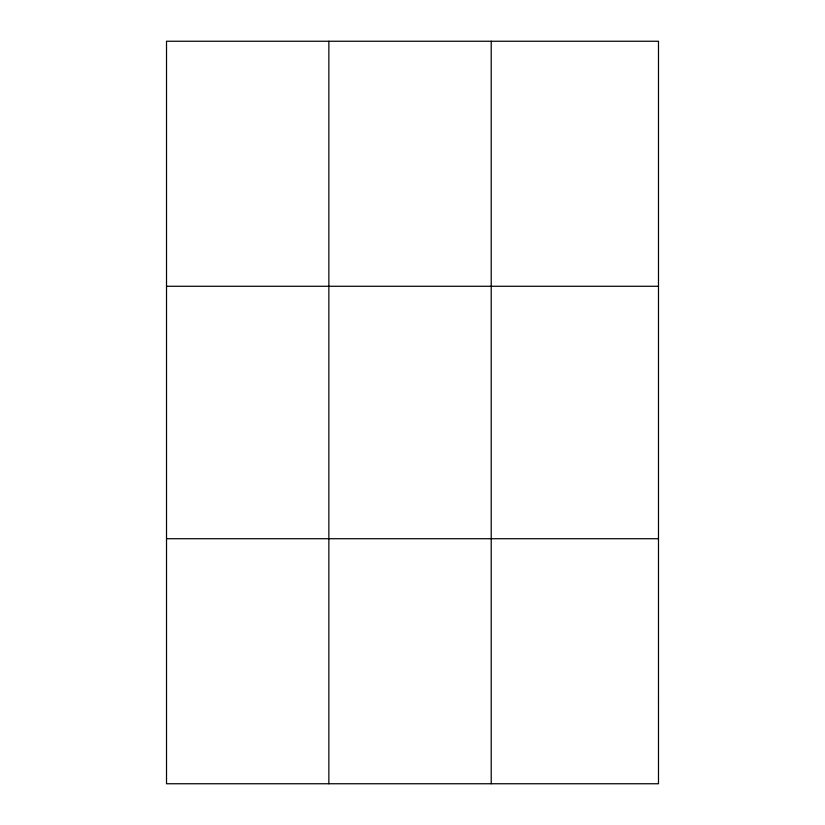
<?xml version="1.0" encoding="UTF-8"?>
<svg xmlns="http://www.w3.org/2000/svg" width="825" height="825" viewBox="0 0 825 825"><rect width="100%" height="100%" fill="white"/><g stroke="black" fill="none" stroke-linecap="round" stroke-linejoin="round"><path stroke-width="1.24" d="M328.866 41.25L328.866 783.75M491.215 41.25L491.215 783.75M166.516 286.275L658.484 286.275M166.516 538.725L658.484 538.725M658.484 702.075L658.484 783.75L166.516 783.75L166.516 41.25L658.484 41.25L658.484 702.075"/></g></svg>
